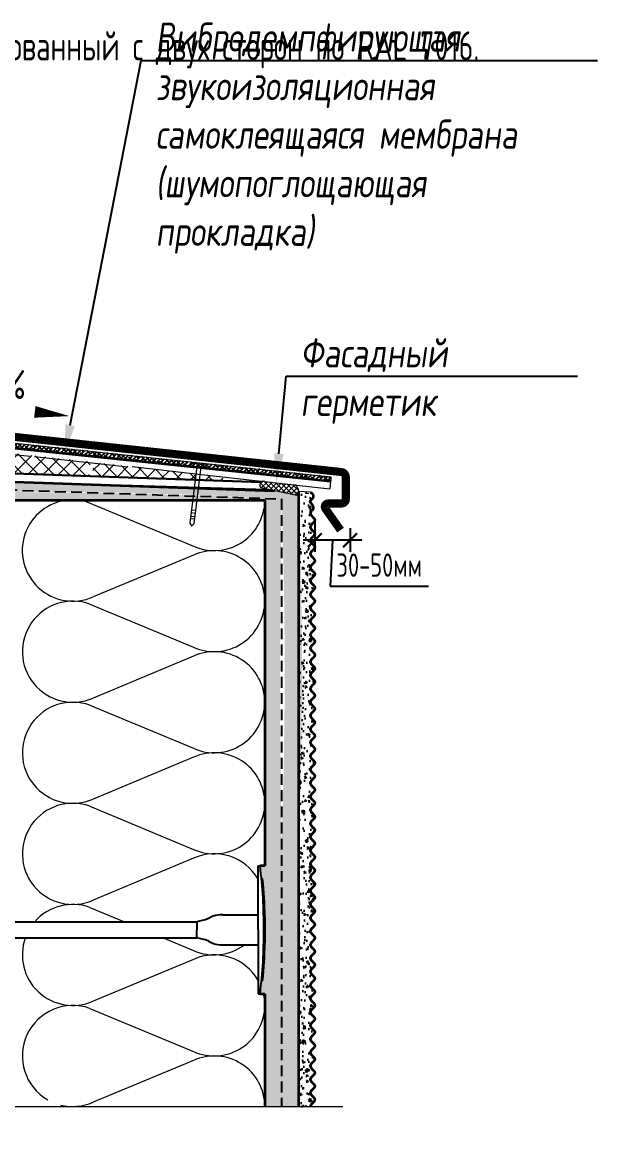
# Model space of a CAD drawing. Header units: millimetres. Extents: x -136099598 to 11807193, y 0 to 779331.
# Drawn here: x 806675 to 811770, y 366272 to 375872 of the extents above; entities that cross this region are included whole.
import ezdxf
from ezdxf import colors
from ezdxf.entities.mleader import LeaderData, LeaderLine
from ezdxf.math import Vec2, Vec3

# ---------------------------------------------------------------- set-up
doc = ezdxf.new("R2010")
doc.units = ezdxf.units.MM
doc.header["$MEASUREMENT"] = 0
doc.linetypes.add('DASHED', pattern=[19.049999999999997, 12.7, -6.35])
doc.layers.get('0').update_dxf_attribs({"color": 250, "lineweight": 9})
doc.layers.get('Defpoints').update_dxf_attribs({"color": 8})
for name, color, linetype, lineweight in [('+АР_Размеры', 252, 'Continuous', 9), ('_0', 250, 'Continuous', 9), ('_Линии для надписей', 5, 'Continuous', 9), ('_Штриховки', 250, 'Continuous', 13), ('_Штриховки_точка', 5, 'Continuous', 30), ('АР_Стены фасадные', 7, 'Continuous', 30), ('АР_Тонкие', 250, 'Continuous', 5), ('АР_Штриховка', 253, 'Continuous', 13), ('Рисунок', 6, 'Continuous', 35)]:
    doc.layers.add(name, color=color, linetype=linetype, lineweight=lineweight)
for name, color, linetype in [('_Дюбель', 5, 'Continuous'), ('_Пунктир', 6, 'DASHED'), ('АР_Таблицы', 250, 'Continuous'), ('ФВ-5', 7, 'Continuous')]:
    doc.layers.add(name, color=color, linetype=linetype)
doc.styles.add('ISOCPEUR', font='isocpeur.ttf', dxfattribs={"width": 0.7})
doc.styles.add('Архитект', font='isocpeur.ttf', dxfattribs={"width": 0.8, "oblique": 8})
doc.dimstyles.new('R_100', dxfattribs={"dimtxt": 270, "dimasz": 120, "dimexe": 100, "dimexo": 100, "dimgap": 80, "dimtad": 1, "dimdec": 0, "dimrnd": 5, "dimzin": 0, "dimdsep": 46, "dimtxsty": 'ISOCPEUR', "dimblk": 'ARCHTICK', "dimcen": 100, "dimdle": 100, "dimclrd": 256, "dimclre": 256, "dimclrt": 256, "dimadec": 0, "dimazin": 0, "dimtfac": 2, "dimtdec": 0, "dimtofl": 0, "dimtmove": 1, "dimatfit": 3, "dimfxl": 1, "dimtvp": 3, "dimtfill": 1, "dimtolj": 1, "dimtzin": 0, "dimarcsym": 0})
pattern_1 = [(49.99999999999999, (-4840.840916607469, -2622.892653252994), (8.66774799646464, -0.7583293232447343), [0.9063364126224748, -9.969700538847222]), (355, (-4840.840916607469, -2622.892653252994), (-1.676737872202845, 9.089847365749515), [0.7250691300979804, -7.975760431077783]), (100.451, (-4840.118606926699, -2622.955847024167), (6.991041460456565, 8.331476673457908), [0.7702670089426703, -8.472937098369371]), (46.1842, (-4840.840916607469, -2620.475756152626), (12.89705015534458, -2.000235836054887), [1.359504618933707, -14.9545508082708]), (96.63559999999991, (-4839.766163382154, -2620.642441172175), (11.29491350170679, 11.77169505073537), [1.155400513413996, -12.70940564755396]), (351.1840000000001, (-4840.840916607469, -2620.475756152626), (11.29493116921017, 11.77167421073318), [1.08760369514697, -11.96364064661667]), (21, (-4839.632468056574, -2621.079980427784), (7.213337863002042, -4.865457385168493), [0.9063364126224749, -9.969700538847222]), (326.0000000000001, (-4839.632468056574, -2621.079980427784), (2.940337462750602, 8.763058292048964), [0.7250691300979795, -7.975760431077774]), (71.4514, (-4839.03136005689, -2621.485433947012), (10.15365546661796, 3.897620418590706), [0.7702670089426704, -8.472937098369375]), (37.49999999999998, (-4840.840916607469, -2622.892653252994), (0.1469455952837534, 4.022850950207217), [0, -7.879084547064716, 0, -8.09660528609411, 0, -8.005971644831863]), (7.499999999999998, (-4840.840916607469, -2622.892653252994), (3.179060011140946, 4.766262613916634), [0, -4.616273461623798, 0, -7.697817264540208, 0, -3.051332589162329]), (327.5, (-4843.535756874306, -2622.892653252994), (6.450955045086014, -0.2725548178032658), [0, -3.021121375408252, 0, -9.42589869127374, 0, -12.50744249419016]), (317.5, (-4844.744205424271, -2622.892653252994), (7.047499782787796, 1.209708906494938), [0, -3.927457788030727, 0, -6.259763489845895, 0, -8.882096843700257])]

# ---------------------------------------------------------------- blocks, each defined once
blk = doc.blocks.new('утеплитель')
at = {"layer": '_Штриховки'}
for p, q in [((-25.97458900007587, 14.5620322346191), (-10.60166635225869, 8.162384554609844)), ((-10.58586496633802, 6.838497686065239), (-25.50526861798312, 0.6238394471720312))]:
    blk.add_line(p, q, dxfattribs=at)
for centre, radius, start, end in [((-28.49999999999955, 7.500000000094474), 7.5, 70.32274650999634, 293.5342702555363), ((-7.521493449437685, 15.02430771533432), 7.52153272777299, 245.825691724005, 359.8148340281726), ((-7.499999495507836, 0.002750887365209564), 7.5, 359.9789847687933, 114.2958742601428)]:
    blk.add_arc(centre, radius, start, end, dxfattribs=at)
blk = doc.blocks.new('_ArchTick')
at = {"color": 0, "linetype": 'ByBlock', "const_width": 0.15}
blk.add_lwpolyline([(-0.5, -0.5), (0.5, 0.5)], dxfattribs=at)
blk = doc.blocks.new('*D1897')
at = {"lineweight": -2, "ltscale": 100, "transparency": 16777216}
for p, q in [((809187.294644001, 371591.3537756095), (809187.294644001, 371326.5515676627)), ((809489.7473121911, 371528.7338684687), (809489.7473121911, 371326.5515676627)), ((809589.7473121911, 371426.5515676627), (809087.294644001, 371426.5515676627)), ((809338.520978096, 371426.5515676627), (809317.6391578942, 371032.6696523318)), ((809317.6391578942, 371032.6696523318), (810163.6391578942, 371032.6696523318))]:
    blk.add_line(p, q, dxfattribs=at)
at = {"layer": 'Defpoints', "color": 0, "lineweight": 35, "ltscale": 100, "transparency": 16777216}
for p in [(809187.294644001, 371691.3537756095), (809489.7473121911, 371628.7338684687), (809187.294644001, 371426.5515676627)]:
    blk.add_point(p, dxfattribs=at)
at = {"lineweight": -2, "ltscale": 100, "transparency": 16777216, "xscale": 120, "yscale": 120, "zscale": 120, "rotation": 180}
blk.add_blockref('_ArchTick', (809187.294644001, 371426.5515676627), dxfattribs=at)
at = {"lineweight": -2, "ltscale": 100, "transparency": 16777216, "xscale": 120, "yscale": 120, "zscale": 120}
blk.add_blockref('_ArchTick', (809489.7473121911, 371426.5515676627), dxfattribs=at)
at = {"ltscale": 100, "transparency": 16777216, "insert": (809740.6391578942, 371212.6696523318), "char_height": 200, "attachment_point": 5, "style": 'ISOCPEUR'}
blk.add_mtext('\\A1;30-50мм', dxfattribs=at)
blk = doc.blocks.new('УЗЕЛ общий')
at = {"layer": '_Штриховки_точка'}
h = blk.add_hatch(dxfattribs=at)
h.set_pattern_fill('DOTS', color=0, scale=1.903068582934333, angle=44.99999999999999, style=0)
h.set_pattern_definition([(44.99999999999999, (-4840.840916607469, -2622.892653252994), (-1.068127705669401, 3.204383117008204), [0, -3.021121375408251])])
edge = h.paths.add_edge_path()
edge.add_arc((-1478.55728919996, -1023.448732402474), 2293.06429254158, 357.9773063400482, 362.0226936601316)
edge.add_arc((689.3898444020324, -3187.764137985889), 2248.654220594147, 86.84682406783273, 91.70317583832004)
edge.add_line((622.5561341083958, -940.1033408538433), (619.1718346569105, -942.7947069752054))
edge.add_arc((733.4440515298047, 14991.00911556844), 15934.21357942888, 269.5890997799831, 270.2578347142658)
edge.add_arc((5257.116014151892, -1021.640562991838), 4452.660959528525, 178.9885743876303, 181.0114256123697)
edge.add_line((805.1488014085353, -1100.238000402029), (805.1488014085353, -1115.2618025717))
edge.add_line((805.1488014085353, -1115.261802571686), (802.9015004694538, -1115.261802571686))
edge.add_arc((596.6583960549342, -1142.284588919697), 208.005887177623, 5.791551844284697, 7.464597599853619, ccw=False)
edge.add_line((803.6025376859488, -1121.294797468297), (804.1126199528826, -1121.294797468297))
edge.add_arc((596.6583960544667, -1142.284588926203), 208.5133721341172, 0.8504028670449202, 5.777408197796092, ccw=False)
edge.add_line((805.1488014085353, -1139.189878275597), (805.1488014085353, -1151.568720865639))
edge.add_arc((596.6583960541175, -1148.474010214914), 208.5133721343954, 354.2225918022065, 359.1495971329187, ccw=False)
edge.add_line((804.1126199528244, -1169.463801672833), (803.6025376858906, -1169.463801672833))
edge.add_arc((596.6583960549342, -1148.474010221435), 208.0058871776437, 352.5354024001472, 354.20844815571604, ccw=False)
edge.add_line((802.9015004694811, -1175.496796569444), (805.1488014085626, -1175.496796569444))
edge.add_line((805.1488014085353, -1175.496796569444), (805.1488014085353, -1180.824852238736))
edge.add_arc((781.2922716087796, -1180.901950988723), 23.8566543820967, -0.18516597503730736, 0.18516597503537469, ccw=False)
edge.add_line((805.1488014085353, -1180.979049738708), (805.1488014085353, -1228.590341176788))
edge.add_line((805.1488014085353, -1228.590341176788), (813.0782538374206, -1228.590341176788))
edge.add_line((813.078253837477, -1228.590341176788), (813.078253837477, -1104.383197353521))
edge = h.paths.add_edge_path()
edge.add_arc((-1387.558938581902, -1024.605517822062), 2210.223140494513, 357.7815898337843, 362.21841016622)
edge.add_arc((362.4726793971513, -11273.52887495436), 10344.64610728367, 87.45948461701514, 88.5591808027716)
edge.add_line((622.5824811957427, -932.1534356838456), (622.5297870210779, -939.8952252059898))
edge.add_arc((679.91469145677, -3697.843581299302), 2758.545298184323, 87.23307916327212, 91.19198695773122, ccw=False)
edge.add_arc((4992.818739202401, -1023.448732392402), 4180.523999765776, 178.8906909797854, 181.109309020392)
edge.add_line((813.078253837477, -1104.383197353518), (813.078253837477, -1228.590341176785))
edge.add_line((813.078253837477, -1228.590341176788), (821.0077062663622, -1228.590341176788))
edge.add_line((821.007706266304, -1228.590341176788), (821.007706266304, -1110.160798437756))
h = blk.add_hatch(dxfattribs=at)
h.set_pattern_fill('AR-CONC', color=0, scale=0.04757671457335827, angle=2.571095121417786e-44, style=0)
h.set_pattern_definition(pattern_1)
edge = h.paths.add_edge_path()
edge.add_line((827.3557235004282, -942.611752249396), (827.7250137711835, -942.1897814907943))
edge.add_line((827.7250137720839, -942.1897814907779), (828.0155140582356, -941.7412559792929))
edge.add_line((828.0155140580046, -941.7412559793092), (828.1452701171529, -941.2601554637595))
edge.add_line((828.1452701161052, -941.2601554637713), (828.0323277058505, -940.7404596930046))
edge.add_line((828.0323277062871, -940.7404596929919), (827.5947325842008, -940.1761484158269))
edge.add_line((827.59473258449, -940.1761484158424), (821.007706266304, -939.0502372062119))
edge.add_line((821.0077062668879, -939.0502372061956), (821.007706266364, -1110.160798437769))
edge.add_arc((779.7984607963026, -1158.388134051294), 63.43561943088095, 41.30875947051271, 49.486806696992915, ccw=False)
edge.add_spline(control_points=[(828.6443944349303, -1117.914036414229), (828.7128268354008, -1117.773050615279), (829.0483780090581, -1116.574804492448), (824.3118144709733, -1114.319298045744), (830.9725545112178, -1111.147517074199), (824.3118144709733, -1107.975736102633), (830.9725545112178, -1104.80395513107), (824.3118144709733, -1101.632174159523), (830.9725545112178, -1098.46039318796), (824.3118144709733, -1095.288612216399), (830.9725545112178, -1092.116831244848), (824.3118144709733, -1088.945050273288), (830.9725545112178, -1085.773269301738), (824.3118144709733, -1082.601488330174), (830.9725545112178, -1079.429707358628), (824.3118144709733, -1076.257926387063), (830.9725545112178, -1073.086145415503), (824.3118144709733, -1069.914364443953), (830.9725545112178, -1066.742583472392), (824.3118144709733, -1063.570802500829), (830.9725545112178, -1060.399021529278), (824.3118144709733, -1057.227240557718), (830.9725545112178, -1054.055459586154), (824.3118144709733, -1050.883678614604), (830.9725545112178, -1047.711897643044), (824.3118144709733, -1044.540116671494), (830.9725545112178, -1041.368335699933), (824.3118144709733, -1038.196554728382), (830.9725545112178, -1035.024773756822), (824.3118144709733, -1031.852992785259), (830.9725545112178, -1028.681211813708), (824.3118144709733, -1025.509430842148), (830.9725545112178, -1022.337649870584), (824.3118144709733, -1019.165868899034), (830.9725545112178, -1015.994087927474), (824.3118144709733, -1012.822306955908), (830.9725545112178, -1009.650525984363), (824.3118144709733, -1006.478745012798), (830.9725545112178, -1003.306964041251), (824.3118144709733, -1000.135183069688), (830.9725545112178, -996.9634020983121), (824.311814472836, -993.7916211259198), (830.9725545056299, -990.6198401575011), (824.3118144908822, -987.448059174124), (830.9725544356625, -984.2762782468108), (824.3118147527002, -981.1044971101273), (830.9725534610334, -977.9327167547663), (824.3118183900951, -974.760933483506), (830.9725398823521, -971.5891610945891), (824.3118690638221, -968.4173480923419), (830.9723507661256, -965.2456866607463), (824.3125748567418, -962.0734595601443), (830.9697167094, -958.9033435649399), (824.3224052898004, -955.7253488168408), (830.9330290359812, -952.5767579749308), (825.4677373283193, -949.8259814721896), (827.0294812715747, -948.3216596924676), (827.59473258449, -947.769376175399)], knot_values=[1.791081801111446, 1.791081801111446, 1.791081801111446, 1.791081801111446, 1.953856375855423, 3.174511937428818, 4.395167499002213, 5.615823060575607, 6.836478622149002, 8.057134183722397, 9.277789745295792, 10.49844530686919, 11.71910086844258, 12.93975643001598, 14.16041199158937, 15.38106755316277, 16.60172311473616, 17.82237867630955, 19.04303423788295, 20.26368979945634, 21.48434536102974, 22.70500092260313, 23.92565648417653, 25.14631204574992, 26.36696760732332, 27.58762316889671, 28.80827873047011, 30.0289342920435, 31.2495898536169, 32.47024541519029, 33.69090097676369, 34.91155653833708, 36.13221209991048, 37.35286766148387, 38.57352322305726, 39.79417878463066, 41.01483434620405, 42.23548990777745, 43.45614546935084, 44.67680103092424, 45.89745659249763, 47.11811215407103, 48.33876771564442, 49.55942327721782, 50.78007883879121, 52.00073440036461, 53.22138996193801, 54.4420455235114, 55.6627010850848, 56.8833566466582, 58.10401220823159, 59.32466776980499, 60.54532333137838, 61.76597889295178, 62.98663445452518, 64.20729001609857, 65.42794557767198, 66.64860113924537, 67.29883046128072, 67.29883046128072, 67.29883046128072, 67.29883046128072], degree=3, periodic=0)
edge.add_line((827.59473258449, -947.769376175399), (828.0222204134043, -947.0616951507627))
edge.add_line((828.0222204129095, -947.0616951507627), (828.1290984472726, -946.438534152484))
edge.add_line((828.1290984479128, -946.4385341524967), (827.9967433705169, -945.8874654984747))
edge.add_line((827.9967433701404, -945.8874654984902), (827.7065318637779, -945.3960615066535))
edge.add_line((827.7065318644163, -945.3960615066399), (827.3398406119086, -944.9518944949023))
edge.add_line((827.3398406113865, -944.9518944948868), (826.2972807806527, -943.7722742244441))
edge.add_line((826.2972807810311, -943.772274224415), (827.3557235010394, -942.6117522493369))
h = blk.add_hatch(dxfattribs=at)
h.set_pattern_fill('AR-CONC', color=0, scale=0.04757671457335827, angle=2.571095121417786e-44, style=0)
h.set_pattern_definition(pattern_1)
edge = h.paths.add_edge_path()
edge.add_spline(control_points=[(826.8427547127358, -1216.562296316717), (826.6548844804638, -1216.313627256348), (826.0098561244686, -1215.007697872127), (830.9725545112178, -1212.64450816402), (824.3118144709733, -1209.472727192469), (830.9725545112178, -1206.300946220909), (824.3118144709733, -1203.129165249358), (830.9725545112178, -1199.957384277795), (824.3118144709733, -1196.785603306235), (830.9725545112178, -1193.613822334685), (824.3118144709733, -1190.442041363124), (830.9725545112178, -1187.27026039156), (824.3118144709733, -1184.098479420013), (830.9725545112178, -1180.92669844845), (824.3118144709733, -1177.754917476885), (830.9725545112178, -1174.583136505339), (824.3118144709733, -1171.411355533774), (830.9725545112178, -1168.239574562228), (824.3118144709733, -1165.067793590664), (830.9725545112178, -1161.896012619117), (824.3118144709733, -1158.724231647554), (830.9725545112178, -1155.552450675989), (824.3118144709733, -1152.380669704443), (830.9725545112178, -1149.208888732879), (824.3118144709733, -1146.037107761314), (830.9725545112178, -1142.865326789769), (824.3118144709733, -1139.693545818204), (830.9725545112178, -1136.521764846641), (824.3118144709733, -1133.349983875094), (830.9725545112178, -1130.178202903529), (824.3118144709733, -1127.006421931984), (830.9725545112178, -1123.834640960419), (824.607884647965, -1120.803845787822), (828.1996484711435, -1118.830310939092), (828.6443944349303, -1117.914036414229)], knot_values=[67.29883046128072, 67.29883046128072, 67.29883046128072, 67.29883046128072, 67.58593030290993, 68.80658586448332, 70.02724142605672, 71.24789698763011, 72.46855254920351, 73.6892081107769, 74.9098636723503, 76.13051923392369, 77.35117479549709, 78.57183035707048, 79.79248591864388, 81.01314148021727, 82.23379704179067, 83.45445260336406, 84.67510816493746, 85.89576372651085, 87.11641928808424, 88.33707484965764, 89.55773041123103, 90.77838597280443, 91.99904153437782, 93.21969709595122, 94.44035265752461, 95.66100821909801, 96.8816637806714, 98.1023193422448, 99.32297490381819, 100.5436304653916, 101.764286026965, 102.9849415885384, 104.2055971501118, 105.2634781369412, 105.2634781369412, 105.2634781369412, 105.2634781369412], degree=3, periodic=0)
edge.add_arc((779.7984607960698, -1158.38813405147), 63.4356194311444, 39.64539389236523, 49.48680669696833)
edge.add_line((821.007706266304, -1110.160798437753), (821.007706266304, -1216.562296316717))
edge.add_line((821.007706266304, -1216.562296316717), (826.8427547133178, -1216.562296316717))
h = blk.add_hatch(dxfattribs=at)
h.set_pattern_fill('AR-CONC', color=0, scale=0.04757671457335827, angle=2.571095121417786e-44, style=0)
h.set_pattern_definition([(49.99999999999999, (-4840.840916607469, -2622.892653252994), (8.66774799646464, -0.7583293232447337), [0.906336412622475, -9.969700538847222]), (355, (-4840.840916607469, -2622.892653252994), (-1.676737872202845, 9.089847365749517), [0.7250691300979804, -7.975760431077783]), (100.451, (-4840.118606926699, -2622.955847024167), (6.991041460456566, 8.33147667345791), [0.7702670089426704, -8.472937098369371]), (46.1842, (-4840.840916607469, -2620.475756152626), (12.89705015534458, -2.000235836054887), [1.359504618933707, -14.9545508082708]), (96.63559999999991, (-4839.766163382154, -2620.642441172175), (11.29491350170679, 11.77169505073537), [1.155400513413996, -12.70940564755396]), (351.1840000000001, (-4840.840916607469, -2620.475756152626), (11.29493116921017, 11.77167421073318), [1.08760369514697, -11.96364064661667]), (21, (-4839.632468056574, -2621.079980427784), (7.213337863002042, -4.865457385168493), [0.9063364126224751, -9.969700538847222]), (326.0000000000001, (-4839.632468056574, -2621.079980427784), (2.940337462750602, 8.763058292048964), [0.7250691300979795, -7.975760431077772]), (71.4514, (-4839.03136005689, -2621.485433947012), (10.15365546661796, 3.897620418590706), [0.7702670089426704, -8.472937098369375]), (37.49999999999998, (-4840.840916607469, -2622.892653252994), (0.1469455952837531, 4.022850950207217), [0, -7.879084547064716, 0, -8.09660528609411, 0, -8.005971644831863]), (7.499999999999998, (-4840.840916607469, -2622.892653252994), (3.179060011140946, 4.766262613916635), [0, -4.616273461623798, 0, -7.697817264540208, 0, -3.051332589162329]), (327.5, (-4843.535756874306, -2622.892653252994), (6.450955045086014, -0.2725548178032658), [0, -3.021121375408252, 0, -9.42589869127374, 0, -12.50744249419016]), (317.5, (-4844.744205424271, -2622.892653252994), (7.047499782787796, 1.209708906494939), [0, -3.927457788030727, 0, -6.259763489845894, 0, -8.882096843700257])])
edge = h.paths.add_edge_path()
edge.add_line((821.007706266304, -1228.590341176788), (826.5369728144724, -1228.590341176788))
edge.add_spline(control_points=[(826.5369728138321, -1228.590341176788), (826.5337288423325, -1228.561365125169), (826.4712114423164, -1227.475128749625), (830.9725545112178, -1225.331632050254), (824.3118144709733, -1222.159851078694), (830.450349484745, -1219.236739167499), (827.4536478748196, -1217.370887580233), (826.8427547127358, -1216.562296316717)], knot_values=[105.2634781369412, 105.2634781369412, 105.2634781369412, 105.2634781369412, 105.2969323182913, 106.5175878798647, 107.7382434414381, 108.9588990030115, 109.8924547229557, 109.8924547229557, 109.8924547229557, 109.8924547229557], degree=3, periodic=0)
edge.add_line((826.8427547127358, -1216.562296316717), (821.0077062657219, -1216.562296316717))
edge.add_line((821.007706266304, -1216.562296316717), (821.007706266304, -1228.590341176799))
at = {"layer": 'АР_Штриховка'}
h = blk.add_hatch(dxfattribs=at)
h.set_pattern_fill('ANSI37', color=256, scale=1.601977201608952, style=0)
h.set_pattern_definition([(45, (-41513.40002410825, -17636.8117305346), (-3.596541392640505, 3.596541392640505), []), (135, (-41513.40002410825, -17636.8117305346), (-3.596541392640505, -3.596541392640505), [])])
edge = h.paths.add_edge_path()
edge.add_line((625.5369873939284, -915.4015008006235), (625.5941569700622, -925.8178018956943))
edge.add_arc((628.5915419202547, -925.7033468611021), 2.999569384859154, 182.1867748169091, 262.2722705206592)
edge.add_line((628.188202493589, -928.6756748715144), (683.175642690841, -930.3527274060249))
edge.add_line((683.175642690841, -930.3527274060249), (684.3119862803416, -920.7744926052604))
edge.add_line((684.3119862803416, -920.7744926052604), (625.5369873939284, -915.4015008006235))
h.paths.add_polyline_path([(685.9639068138041, -920.9593615816294), (684.8008285514152, -930.4075873224456), (771.0710493479887, -933.3551292525742), (769.9388623714151, -933.2885774827707), (722.3351226353233, -931.5778657375062), (723.011680478842, -925.1054351097572)])
edge = h.paths.add_edge_path()
edge.add_line((785.1198929234132, -934.0098126164893), (749.3388731273211, -932.4562176172899))
edge.add_line((749.3388731273211, -932.4562176172899), (723.9680461391454, -931.7089404904465))
edge.add_line((723.9680461391454, -931.7089404904465), (724.6214429840616, -925.2855861161205))
edge.add_line((724.6214429840616, -925.2855861161205), (784.4543818396644, -931.9639004111215))
edge.add_arc((784.3314370387205, -933.1350904547428), 1.177625382860288, -47.96917594508062, 84.00736611448332, ccw=False)
h.paths.add_polyline_path([(763.3937648166504, -932.6434451972307), (785.1198929234132, -934.0098126164838), (759.5879188373215, -932.339626262003)], flags=16)
h = blk.add_hatch(dxfattribs=at)
h.set_pattern_fill('ANSI37', color=256, scale=0.5339924005363172, style=0)
h.set_pattern_definition([(45, (-41452.95930233028, -17647.06496026062), (-1.198847130880168, 1.198847130880168), []), (135, (-41452.95930233028, -17647.06496026062), (-1.198847130880168, -1.198847130880168), [])])
edge = h.paths.add_edge_path()
edge.add_arc((804.6550785668605, -936.041391706013), 1.831205796230533, 75.4343433684616, 224.3782893547219)
edge.add_line((805.115607163724, -934.269040702507), (819.5356648981575, -935.8778637785566))
edge.add_arc((813.2280371685516, -940.4338026497636), 7.780921961662893, 355.4179991323143, 395.8402195886517)
edge.add_line((803.3462466629829, -937.322123417006), (820.9840914848565, -941.0553877332176))
at = {"layer": 'ФВ-5'}
h = blk.add_hatch(dxfattribs=at)
h.set_pattern_fill('ANSI38', color=256, scale=0.4616662020861684)
h.set_pattern_definition([(45, (-9066.873664420335, 3874.117800397129), (-1.036470184293766, 1.036470184293766), []), (135, (-9066.873664420335, 3874.117800397129), (-3.109410552881296, 1.036470184293766), [3.664475479058961, -2.198685287435377])])
h.paths.add_polyline_path([(625.5369873939284, -909.5983176467838), (625.5369873939284, -911.7873814467622), (682.4204150295847, -917.7694240344644), (682.5354223399828, -917.7562402899155), (688.4817250829653, -918.4217002070445), (688.3711562957633, -918.3952229562651), (721.104788252314, -921.8375960437018), (721.1148561621671, -921.8100221402609), (727.0611589051498, -922.47548205739), (727.0555295184927, -922.4633949655025), (836.2080548096314, -933.9239051038717), (836.2080548096314, -932.1285595600342)])
at = {"layer": '+АР_Размеры', "ltscale": 100}
blk.add_lwpolyline([(226.0415185744641, -1228.590341176801), (591.6456000193157, -1228.590341176801), (591.6456000193157, -1244.627475876178), (604.4314287771122, -1212.553206477307), (604.4314287771122, -1228.590341176801), (841.8969614513353, -1228.590341176801)], dxfattribs=at)
at = {"ltscale": 100}
for p, q in [((624.8665392387775, -912.2226903592318), (836.1296393523826, -934.3216453306022)), ((624.8665392387775, -915.9156450232904), (694.738372214546, -922.3040945655002)), ((696.6506893477072, -922.5181049272269), (740.6615866680513, -927.4434323700916)), ((770.5015090441418, -925.6589329884938), (770.308357992614, -927.3848590699964)), ((777.5654185201809, -926.4494659999374), (777.372267468653, -928.1753920814718)), ((742.6156139344143, -927.2852657978023), (773.9436195750654, -930.7912312587827)), ((773.065614924824, -927.2349920312607), (769.7743156984975, -953.9717466213204)), ((774.977932058098, -927.449002392991), (771.6866328317715, -954.1857569830462)), ((773.9436195750654, -930.7912312587699), (835.7369716313583, -937.6854179935302)), ((836.1296393523826, -934.3216453306022), (835.7541349067347, -937.6873328730679)), ((820.984091484708, -941.0553877330234), (803.3462466629767, -937.3221234170046)), ((770.5269918765599, -947.7999090415868), (772.4947119821073, -947.563855287899)), ((770.0471971387952, -951.6975048767534), (771.9569197111024, -951.9325920637101)), ((770.1642017283222, -950.7470221699076), (772.1190035684459, -950.6159094956864)), ((770.3911879090784, -948.9031078396409), (772.3009104813892, -949.1381950265849)), ((769.7743156984975, -953.9717466213204), (770.6227936327518, -955.1676812729419)), ((770.6227936327518, -955.1676812729419), (771.6866328317715, -954.1857569830462))]:
    blk.add_line(p, q, dxfattribs=at)
at = {"ltscale": 150}
for p, q in [((802.3858751776415, -933.9644888141022), (810.5400842388044, -934.8804419192148)), ((826.6794655582071, -939.2608813897459), (821.007706266304, -939.0502372062092))]:
    blk.add_line(p, q, dxfattribs=at)
at = {"color": 146, "true_color": 0x105689}
blk.add_lwpolyline([(625.5369873939284, -909.5983176467838), (836.2080548096314, -932.1285595600342), (836.2080548096314, -933.9239051038717), (625.5369873939284, -911.7873814467622), (625.5369873939284, -909.5983176467838)], dxfattribs=at)
at = {"ltscale": 100}
blk.add_lwpolyline([(770.5015090441418, -925.6589329884047), (777.5654185201809, -926.4494659998655)], dxfattribs=at)
at = {"layer": '_Дюбель'}
for p, q in [((802.0260889205965, -1145.379299570609), (802.0260889205965, -1115.261802571703)), ((802.0260889205965, -1115.261802571703), (802.9015004694811, -1115.261802571703)), ((804.1126199528244, -1121.29479746831), (803.6025376859488, -1121.29479746831)), ((584.709622692375, -1141.570639809078), (773.1572628880967, -1141.570639809078)), ((773.1572628880967, -1141.570639809078), (773.1572628880967, -1145.379299570609)), ((785.3469256085245, -1138.269691408428), (802.0260889205965, -1138.26969140837)), ((805.1488014085353, -1139.189878275493), (805.1488014085353, -1151.568720865651)), ((773.1572628880967, -1149.187959331998), (773.1572628880967, -1145.379299570609)), ((802.0260889205965, -1145.379299570609), (802.0260889205965, -1175.496796569444)), ((584.709622692375, -1149.187959331998), (773.1572628880967, -1149.187959331998)), ((785.3469256085245, -1152.488907732715), (802.0260889205965, -1152.488907732715)), ((804.1126199528244, -1169.463801672833), (803.6025376859488, -1169.463801672833)), ((802.0260889205965, -1175.496796569444), (802.9015004694811, -1175.496796569444))]:
    blk.add_line(p, q, dxfattribs=at)
for centre, radius, start, end in [((596.6583960542339, -1142.284588923017), 208.0058871783988, 359.1475222005018, 7.464597598551572), ((596.6583960542339, -1142.284588923017), 208.5133721338478, 0.8504028672022759, 5.777408199286068), ((785.3469256085245, -1153.494240071909), 15.22454866347465, 90, 107.4391510339841), ((596.6583960542339, -1148.474010218132), 208.0058871783988, 352.5354024014484, 0.8524777994981688), ((785.3469256085245, -1137.26435906924), 15.22454866347465, 252.5608489660158, 270), ((596.6583960542339, -1148.474010218132), 208.5133721338478, 354.2225918007139, 359.1495971327977)]:
    blk.add_arc(centre, radius, start, end, dxfattribs=at)
for points in [[(780.7842384774121, -1138.969476110147), (777.1005251514143, -1140.384292525594), (779.1540865905718, -1140.473936681031), (773.1572628880967, -1141.570639809078)], [(780.7842384774121, -1151.789123031054), (777.1005251514143, -1150.374306615565), (779.1540865905718, -1150.284662460102), (773.1572628880967, -1149.187959331998)]]:
    blk.add_open_spline(points, degree=3, dxfattribs=at)
at = {"layer": '_Пунктир', "ltscale": 0.4}
for p, q in [((622.5561341083958, -936.1995349800627), (813.0782538372459, -942.5142674442377)), ((813.078253837477, -942.5142674442695), (813.078253837477, -1228.590341176801)), ((827.4030487202331, -944.1124621945481), (827.4030487204641, -944.11246219458))]:
    blk.add_line(p, q, dxfattribs=at)
at = {"layer": '_Штриховки'}
for p, q in [((719.3842563403905, -943.0431255816711), (771.5226378050302, -964.7479945662835)), ((771.5727563403216, -968.9470737444435), (724.2516757309804, -988.6586084912788)), ((722.7630942732212, -1087.197307982839), (771.5226378050302, -1107.495588718935)), ((771.5727563403216, -1111.694667897079), (724.2516757309804, -1131.406202643913)), ((722.7630942732212, -1134.791472988704), (739.0476793568232, -1141.570639809078)), ((757.3456341290748, -1149.187959331998), (771.5226378050302, -1155.089753724858)), ((771.5727563403216, -1159.288832903002), (724.2516757309804, -1179.000367649836)), ((722.7630942732212, -1182.368187562073), (771.5226378050302, -1202.666468298215)), ((771.5727563403216, -1206.865547476357), (724.2516757309804, -1226.577082223206))]:
    blk.add_line(p, q, dxfattribs=at)
for centre, radius, start, end in [((801.3019766080542, -927.1785049856753), 4.413872602485826, 204.2767767966927, 205.0323859314287), ((714.7758484919923, -966.7832987735519), 23.83947308794713, 95.23135943606047, 293.4210325235784), ((781.2922716068006, -942.9834772567638), 23.85665438289523, 245.825691781031, 350.6879268084049), ((781.3604457221809, -990.6285653668801), 23.78835728667914, 359.9789847697053, 114.2958742760809), ((714.7530437191617, -1109.596527444816), 23.78835728667914, 70.32274649015538, 293.5342702344074), ((781.2922716068006, -1085.731071409471), 23.85665438289523, 245.825691781031, 359.8148340298141), ((781.3604457221809, -1133.376159519574), 23.78835728667914, 29.6886888332578, 114.2958742760809), ((714.7530437191617, -1157.190692450685), 23.78835728667914, 70.32274649015538, 138.9569468390917), ((714.7530437191617, -1157.190692450685), 23.78835728667914, 160.3414629631635, 293.5342702344074), ((781.2922716068006, -1133.325236415336), 23.85665438289523, 245.825691781031, 306.5551341378716), ((781.3604457221809, -1180.970324525456), 23.78835728667914, 29.6886888332578, 114.2958742760809), ((781.3604457221809, -1180.970324525456), 23.78835728667914, 359.9789847697053, 13.30253092290898), ((714.7530437191617, -1204.767407024037), 23.78835728667914, 70.32274649015538, 240.1965982061129), ((781.2922716068006, -1180.901950988691), 23.85665438289523, 245.825691781031, 359.8148340298141), ((781.3604457221809, -1228.54703909887), 23.78835728667914, 359.9789847697053, 114.2958742760809), ((714.7530437191617, -1204.767407024037), 23.78835728667914, 256.0797698584429, 293.5342702344074)]:
    blk.add_arc(centre, radius, start, end, dxfattribs=at)
at = {"layer": 'АР_Стены фасадные', "ltscale": 100}
blk.add_line((625.5369873939284, -912.292821885198), (836.1296393523826, -934.3216453306022), dxfattribs=at)
at = {"layer": 'АР_Стены фасадные', "lineweight": 30}
blk.add_line((624.72435429624, -928.3796405894735), (803.2626187714404, -934.6384353117301), dxfattribs=at)
at = {"layer": 'АР_Стены фасадные'}
for p, q in [((807.7004760167476, -936.7786319031782), (807.7004760167476, -936.7896615756719)), ((777.2961391346579, -938.2370442914436), (777.2961391346579, -938.2370442914436))]:
    blk.add_line(p, q, dxfattribs=at)
at = {"layer": 'АР_Тонкие', "ltscale": 0.4}
for p, q in [((623.5921198371572, -932.4762029748401), (806.222311581642, -937.9774561596654)), ((801.025571009833, -939.6946053561531), (801.0255710100427, -939.6946053561693))]:
    blk.add_line(p, q, dxfattribs=at)
at = {"layer": 'АР_Тонкие', "ltscale": 100}
for centre, radius, start, end in [((804.6550785667604, -936.0413917058771), 1.831205796254666, 75.43434337793704, 224.3782893590989), ((816.4791606533001, -939.5183359403422), 4.744977679088938, 341.1207670851454, 50.13745162954667)]:
    blk.add_arc(centre, radius, start, end, dxfattribs=at)
at = {"layer": 'Рисунок'}
for p, q in [((622.5561341083958, -932.1514777483617), (809.7143167236678, -938.6700028750546)), ((821.007706266304, -939.0502372062092), (821.007706266304, -1228.590341176801)), ((826.6794655582071, -939.2608813897459), (827.59473258449, -940.1761484158424)), ((826.6794655582071, -939.2608813897459), (826.6794655582071, -939.2608813897459)), ((495.8502517901943, -943.0431255816711), (805.1488014085353, -943.0431255816711)), ((805.1488014085353, -943.0431255816711), (805.1488014085353, -1115.261802571703)), ((819.4735962915224, -944.6413203319815), (819.4735962915224, -944.6413203319815)), ((805.1488014085353, -1115.261802571703), (802.9013016529516, -1115.261802571703)), ((802.9015004694811, -1175.496796569444), (805.1488014085353, -1175.496796569444)), ((805.1488014085353, -1175.496796569444), (805.1488014085353, -1228.590341176801))]:
    blk.add_line(p, q, dxfattribs=at)
at = {"layer": 'Рисунок', "const_width": 3.806137165868661}
blk.add_lwpolyline([(840.81449479406, -957.1741049411712), (833.776469384029, -947.20004654896, -0.6299622562545886), (834.9988528892281, -944.6465902223199), (841.4143976836367, -944.6465902223345, 0.3971971951025039), (843.3261848237034, -942.8394536769538), (843.3261848237034, -932.3164385631035, 0.3735606836767262), (841.1639956521685, -929.8262663141704), (630.6496176571254, -907.2220487005916), (630.6496176571254, -890.7272977154989)], format="xyb", dxfattribs=at)
at = {"layer": 'Рисунок'}
blk.add_lwpolyline([(827.59473258449, -947.7693761754135), (828.0222204129095, -947.0616951507764), (828.1290984479128, -946.4385341524967), (827.9967433701404, -945.8874654985029), (827.7065318644163, -945.3960615066544), (827.3398406113865, -944.9518944948995), (826.9780462958734, -944.5425367812331), (826.7025255987555, -944.1555606834663), (826.5946552054374, -943.7785385195539), (826.7085899755493, -943.4001105125853), (826.9895974882529, -943.0131885062647), (827.3557235004282, -942.611752249396), (827.7250137720839, -942.1897814907916), (828.0155140580046, -941.741255979322), (828.1452701161052, -941.2601554637886), (828.0323277062871, -940.7404596930046), (827.59473258449, -940.1761484158424)], dxfattribs=at)
blk.add_open_spline([(827.59473258449, -947.7693761754135), (827.0294812715747, -948.321659692484), (825.4677373283193, -949.8259814722023), (830.9330290359812, -952.5767579749445), (824.3224052898004, -955.7253488168581), (830.9697167094, -958.9033435649399), (824.3125748567418, -962.0734595601443), (830.9723507661256, -965.245686660759), (824.3118690638221, -968.4173480923419), (830.9725398823521, -971.5891610946046), (824.3118183900951, -974.7609334835224), (830.9725534610334, -977.9327167547799), (824.3118147527002, -981.1044971101446), (830.9725544356625, -984.276278246828), (824.3118144908822, -987.4480591741385), (830.9725545056299, -990.6198401575011), (824.311814472836, -993.7916211259371), (830.9725545112178, -996.9634020983121), (824.3118144709733, -1000.135183069701), (830.9725545112178, -1003.306964041251), (824.3118144709733, -1006.478745012811), (830.9725545112178, -1009.650525984363), (824.3118144709733, -1012.822306955924), (830.9725545112178, -1015.994087927486), (824.3118144709733, -1019.165868899034), (830.9725545112178, -1022.337649870597), (824.3118144709733, -1025.509430842161), (830.9725545112178, -1028.681211813708), (824.3118144709733, -1031.852992785271), (830.9725545112178, -1035.024773756822), (824.3118144709733, -1038.196554728382), (830.9725545112178, -1041.368335699933), (824.3118144709733, -1044.540116671494), (830.9725545112178, -1047.711897643057), (824.3118144709733, -1050.883678614604), (830.9725545112178, -1054.055459586167), (824.3118144709733, -1057.227240557732), (830.9725545112178, -1060.399021529278), (824.3118144709733, -1063.570802500843), (830.9725545112178, -1066.742583472406), (824.3118144709733, -1069.914364443953), (830.9725545112178, -1073.086145415517), (824.3118144709733, -1076.25792638708), (830.9725545112178, -1079.429707358628), (824.3118144709733, -1082.601488330191), (830.9725545112178, -1085.773269301738), (824.3118144709733, -1088.945050273303), (830.9725545112178, -1092.116831244848), (824.3118144709733, -1095.288612216413), (830.9725545112178, -1098.460393187976), (824.3118144709733, -1101.632174159523), (830.9725545112178, -1104.803955131088), (824.3118144709733, -1107.975736102649), (830.9725545112178, -1111.147517074199), (824.3118144709733, -1114.319298045759), (830.9725545112178, -1117.491079017309), (824.3118144709733, -1120.662859988873), (830.9725545112178, -1123.834640960419), (824.3118144709733, -1127.006421931984), (830.9725545112178, -1130.178202903547), (824.3118144709733, -1133.349983875094), (830.9725545112178, -1136.521764846658), (824.3118144709733, -1139.693545818219), (830.9725545112178, -1142.865326789769), (824.3118144709733, -1146.037107761329), (830.9725545112178, -1149.208888732892), (824.3118144709733, -1152.380669704443), (830.9725545112178, -1155.552450676003), (824.3118144709733, -1158.724231647554), (830.9725545112178, -1161.896012619117), (824.3118144709733, -1165.067793590664), (830.9725545112178, -1168.239574562228), (824.3118144709733, -1171.411355533788), (830.9725545112178, -1174.583136505339), (824.3118144709733, -1177.754917476899), (830.9725545112178, -1180.926698448463), (824.3118144709733, -1184.098479420013), (830.9725545112178, -1187.270260391573), (824.3118144709733, -1190.442041363138), (830.9725545112178, -1193.613822334685), (824.3118144709733, -1196.785603306248), (830.9725545112178, -1199.957384277795), (824.3118144709733, -1203.129165249358), (830.9725545112178, -1206.300946220909), (824.3118144709733, -1209.472727192469), (830.9725545112178, -1212.644508164033), (824.3118144709733, -1215.816289135583), (830.9725545112178, -1218.988070107143), (824.3118144709733, -1222.159851078709), (830.9725545112178, -1225.331632050254), (826.4712114423164, -1227.475128749625), (826.5337288423325, -1228.561365125183), (826.5369728138321, -1228.590341176801)], degree=3, knots=[1.791081801111452, 1.791081801111452, 1.791081801111452, 1.791081801111452, 2.441311123146793, 3.661966684720189, 4.882622246293586, 6.103277807866982, 7.323933369440379, 8.544588931013775, 9.765244492587172, 10.98590005416057, 12.20655561573396, 13.42721117730736, 14.64786673888076, 15.86852230045415, 17.08917786202755, 18.30983342360095, 19.53048898517434, 20.75114454674774, 21.97180010832113, 23.19245566989453, 24.41311123146792, 25.63376679304132, 26.85442235461471, 28.07507791618811, 29.2957334777615, 30.5163890393349, 31.73704460090829, 32.95770016248169, 34.17835572405508, 35.39901128562848, 36.61966684720187, 37.84032240877526, 39.06097797034866, 40.28163353192205, 41.50228909349545, 42.72294465506884, 43.94360021664224, 45.16425577821563, 46.38491133978903, 47.60556690136242, 48.82622246293582, 50.04687802450921, 51.26753358608261, 52.488189147656, 53.7088447092294, 54.92950027080279, 56.15015583237619, 57.37081139394958, 58.59146695552298, 59.81212251709637, 61.03277807866976, 62.25343364024316, 63.47408920181655, 64.69474476338995, 65.91540032496334, 67.13605588653674, 68.35671144811013, 69.57736700968353, 70.79802257125692, 72.01867813283032, 73.23933369440371, 74.4599892559771, 75.6806448175505, 76.9013003791239, 78.12195594069729, 79.34261150227069, 80.56326706384408, 81.78392262541747, 83.00457818699087, 84.22523374856426, 85.44588931013766, 86.66654487171105, 87.88720043328445, 89.10785599485784, 90.32851155643124, 91.54916711800463, 92.76982267957803, 93.99047824115142, 95.21113380272482, 96.43178936429821, 97.6524449258716, 98.873100487445, 100.0937560490184, 101.3144116105918, 102.5350671721652, 103.7557227337386, 104.976378295312, 106.1970338568854, 107.4176894184588, 108.6383449800322, 109.8590005416056, 109.8924547229557, 109.8924547229557, 109.8924547229557, 109.8924547229557], dxfattribs=at)
at = {"layer": '_Линии для надписей', "xscale": 3.171780971557218, "yscale": 3.171780971557218, "zscale": 3.171780971557218}
for p in [(805.1488014085353, -1038.214005152498), (805.1488014085353, -1085.808170158381)]:
    blk.add_blockref('утеплитель', p, dxfattribs=at)
at = {"layer": 'АР_Тонкие'}
ml = blk.add_multileader_mtext('Standard', dxfattribs=at)
ml.set_content('\\pxqlsm1;Оконный блок из ПВХ профиля армированного (толщина профиля не менее 70 мм). Профиль ламинированный с двух сторон по RAL 7016.', color=256, style='ISOCPEUR')
ml.set_leader_properties()
ml.build(insert=Vec2(0, 0))
ml.multileader.update_dxf_attribs({"text_left_attachment_type": 6, "text_right_attachment_type": 6, "dogleg_length": 100, "arrow_head_size": 13.71090743536162})
ctx = ml.context
ctx.base_point, ctx.char_height, ctx.arrow_head_size, ctx.landing_gap_size, ctx.plane_origin, ctx.plane_x_axis = Vec3(465.0638682927018, -740.1837266994025), 13.71090743536162, 13.71090743536162, 1.371090743536162, Vec3(-543.2025808882299, -1488.308099230425), Vec3(-1, 0)
ctx.left_attachment, ctx.right_attachment = 6, 6
notes = []
notes.append((ctx, [(1, (1, 1, 0), (470.5482312668464, -740.1837266994025), (-1, 0), 5.484362974144649, [(0, [(601.1073671556678, -745.9097394555365)], 0, [])])]))
ctx.mtext.insert, ctx.mtext.width, ctx.mtext.defined_height, ctx.mtext.flow_direction = Vec3(48.59505494359257, -722.3595470334325), 415.2478842857448, 107.0993883712434, 5
ml = blk.add_multileader_mtext('Standard', dxfattribs=at)
ml.set_content('\\pxsm1,ql;Герметик', color=256, style='ISOCPEUR')
ml.set_leader_properties()
ml.build(insert=Vec2(0, 0))
ml.multileader.update_dxf_attribs({"text_left_attachment_type": 6, "text_right_attachment_type": 6, "dogleg_length": 100, "arrow_head_size": 13.71090743536162})
ctx = ml.context
ctx.base_point, ctx.char_height, ctx.arrow_head_size, ctx.landing_gap_size, ctx.plane_origin, ctx.plane_x_axis = Vec3(513.9313429040865, -789.0104783918414), 13.71090743536162, 13.71090743536162, 1.371090743536162, Vec3(-822.1540568663604, -1577.03201398724), Vec3(-1, 0)
ctx.left_attachment, ctx.right_attachment = 6, 6
notes.append((ctx, [(1, (1, 1, 0), (519.4157058782312, -789.0104783918414), (-1, 0), 5.484362974144649, [(0, [(567.7599391551339, -890.5029185242101)], 0, [])])]))
ctx.mtext.insert, ctx.mtext.width, ctx.mtext.defined_height, ctx.mtext.flow_direction = Vec3(457.8537314934575, -771.1862987258713), 269.5572562834479, 36.25126557696304, 5
ml = blk.add_multileader_mtext('Standard', dxfattribs=at)
ml.set_content('\\pxsm1,ql;Монтажная пена', color=256, style='ISOCPEUR')
ml.set_leader_properties()
ml.build(insert=Vec2(0, 0))
ml.multileader.update_dxf_attribs({"text_left_attachment_type": 6, "text_right_attachment_type": 6, "dogleg_length": 100, "arrow_head_size": 13.71090743536162})
ctx = ml.context
ctx.base_point, ctx.char_height, ctx.arrow_head_size, ctx.landing_gap_size, ctx.plane_origin, ctx.plane_x_axis = Vec3(510.2916730560608, -833.9593835118512), 13.71090743536162, 13.71090743536162, 1.371090743536162, Vec3(-840.8278908607881, -1608.733992998976), Vec3(-1, 0)
ctx.left_attachment, ctx.right_attachment = 6, 6
notes.append((ctx, [(1, (1, 1, 0), (515.7760360302054, -833.9593835118512), (-1, 0), 5.484362974144649, [(0, [(571.2021049939231, -930.3641430989301)], 0, [])])]))
ctx.mtext.insert, ctx.mtext.width, ctx.mtext.defined_height, ctx.mtext.flow_direction = Vec3(409.1051761830921, -817.5062945894173), 269.5572562834479, 36.25126557696304, 5
ml = blk.add_multileader_mtext('Standard', dxfattribs=at)
ml.set_content('\\pxsm1,ql;Подоконная доска', color=256, style='ISOCPEUR')
ml.set_leader_properties()
ml.build(insert=Vec2(0, 0))
ml.multileader.update_dxf_attribs({"text_left_attachment_type": 6, "text_right_attachment_type": 6, "dogleg_length": 100, "arrow_head_size": 13.71090743536162})
ctx = ml.context
ctx.base_point, ctx.char_height, ctx.arrow_head_size, ctx.landing_gap_size, ctx.plane_origin, ctx.plane_x_axis = Vec3(296.6867765132118, -851.8316254741594), 13.71090743536162, 13.71090743536162, 1.371090743536162, Vec3(-907.9463366052951, -1631.454930446308), Vec3(-1, 0)
ctx.left_attachment, ctx.right_attachment = 6, 6
notes.append((ctx, [(1, (1, 1, 0), (302.1711394873564, -851.8316254741594), (-1, 0), 5.484362974144649, [(0, [(457.8547767175478, -895.6894150464559)], 0, [])])]))
ctx.mtext.insert, ctx.mtext.width, ctx.mtext.defined_height, ctx.mtext.flow_direction = Vec3(188.7819349969159, -835.3785365517255), 269.5572562834479, 36.25126557696304, 5
ml = blk.add_multileader_mtext('Standard', dxfattribs=at)
ml.set_content('\\pxsm1,ql;Экран радиатора \\Pберезовая фанера', color=256, style='ISOCPEUR')
ml.set_leader_properties()
ml.build(insert=Vec2(0, 0))
ml.multileader.update_dxf_attribs({"text_left_attachment_type": 6, "text_right_attachment_type": 6, "dogleg_length": 100, "arrow_head_size": 13.71090743536162})
ctx = ml.context
ctx.base_point, ctx.char_height, ctx.arrow_head_size, ctx.landing_gap_size, ctx.plane_origin, ctx.plane_x_axis = Vec3(197.451749424097, -1069.362991413747), 13.71090743536162, 13.71090743536162, 1.371090743536162, Vec3(-1144.522513908141, -1846.171127285582), Vec3(-1, 0)
ctx.left_attachment, ctx.right_attachment = 6, 6
notes.append((ctx, [(1, (1, 1, 0), (202.9361123982417, -1069.362991413747), (-1, 0), 5.484362974144649, [(0, [(232.449923062426, -1108.717811107947)], 0, [])])]))
ctx.mtext.insert, ctx.mtext.width, ctx.mtext.defined_height, ctx.mtext.flow_direction = Vec3(87.14749910661281, -1051.538811747777), 256.1271662271211, 18.42708591099275, 5
for ctx, leaders in notes:
    for number, flags, end, landing, length, lines in leaders:
        leader = LeaderData()
        leader.index, (leader.has_last_leader_line, leader.has_dogleg_vector, leader.attachment_direction) = number, flags
        leader.last_leader_point, leader.dogleg_vector, leader.dogleg_length = Vec3(end), Vec3(landing), length
        for number, points, colour, breaks in lines:
            line = LeaderLine()
            line.index, line.vertices, line.color, line.breaks = number, Vec3.list(points), colors.encode_raw_color(colour), breaks
            leader.lines.append(line)
        ctx.leaders.append(leader)

msp = doc.modelspace()

# ---------------------------------------------------------------- block references
at = {"layer": '_0', "xscale": 18.233658215449, "yscale": 18.233658215449, "zscale": 18.233658215449}
msp.add_blockref('УЗЕЛ общий', (794076.6270341562, 388966.1843956076), dxfattribs=at)

# ---------------------------------------------------------------- next in the draw order: linework, layer by layer
at = {"linetype": 'Continuous', "elevation": -1.372437298958399e-10}
msp.add_lwpolyline([(806117.0120359688, 372608.8768936286, 0, 0, 0), (807080.0692459374, 372491.8585101256, 0, 99.99999999999999, 0), (806782.2596212655, 372528.0445233473, 99.99999999999999, 99.99999999999999, 0)], format="xyseb", dxfattribs=at)
at = {"layer": 'АР_Штриховка'}
msp.add_arc((808696.5951634278, 372046.9869229393), 80.48104444024737, 204.2767768109883, 205.0323859454533, dxfattribs=at)

# ---------------------------------------------------------------- next in the draw order: texts
at = {"layer": 'АР_Таблицы', "lineweight": 9, "insert": (806500.4113479882, 372762.8777345309), "char_height": 250, "width": 9573.438554221997, "attachment_point": 5, "style": 'ISOCPEUR'}
msp.add_mtext('10%', dxfattribs=at)

# ---------------------------------------------------------------- next in the draw order: dimensions: what is measured, and where the dimension line sits
at = {"ltscale": 100}
dim = msp.add_linear_dim(base=(809187.294644001, 371426.5515676627), p1=(809489.7473121911, 371628.7338684687), p2=(809187.294644001, 371691.3537756095), angle=180, text='30-50мм', dimstyle='R_100', override={"dimtxt": 200, "dimpost": '\\X', "dimfxl": 300, "dimtfill": 0, "dimarcsym": 1}, dxfattribs=at)
dim.commit()
dim.dimension.update_dxf_attribs({"geometry": '*D1897', "text_midpoint": (809397.6391578942, 371032.6696523318), "dimtype": 160})

# ---------------------------------------------------------------- next in the draw order: leaders
at = {"layer": 'АР_Тонкие'}
ml = msp.add_multileader_mtext('Standard', dxfattribs=at)
ml.set_content('\\pxsm1,ql;Вибродемпфирующая звукоизоляционная самоклеящаяся мембрана (шумопоглощающая прокладка)', color=256, style='Архитект')
ml.set_leader_properties()
ml.build(insert=Vec2(0, 0))
ml.multileader.update_dxf_attribs({"text_left_attachment_type": 6, "text_right_attachment_type": 6, "dogleg_length": 100, "arrow_head_size": 250})
ctx = ml.context
ctx.base_point, ctx.char_height, ctx.arrow_head_size, ctx.landing_gap_size, ctx.plane_origin, ctx.plane_x_axis = Vec3(811060.0303680934, 375545.2794856434), 250, 250, 25, Vec3(787853.6707254383, 358314.0123586748), Vec3(-1, 0)
ctx.left_attachment, ctx.right_attachment = 6, 6
notes = []
notes.append((ctx, [(0, (1, 1, 0), (807694.8951594178, 375545.2794856434), (1, 0), 100, [(0, [(807037.5782778128, 372169.0768145939)], 0, [])])]))
ctx.mtext.insert, ctx.mtext.width, ctx.mtext.defined_height, ctx.mtext.flow_direction = Vec3(807819.8951594178, 375870.2794856434), 3757.332181094216, 763.6340146568652, 5
at = {"layer": 'АР_Тонкие', "color": 18, "true_color": 0x000000}
ml = msp.add_multileader_mtext('Standard', dxfattribs=at)
ml.set_content('\\pxsm1,ql;Фасадный герметик', color=(0, 0, 0), style='Архитект')
ml.set_leader_properties()
ml.build(insert=Vec2(0, 0))
ml.multileader.update_dxf_attribs({"text_left_attachment_type": 6, "text_right_attachment_type": 6, "dogleg_length": 100, "arrow_head_size": 250})
ctx = ml.context
ctx.base_point, ctx.char_height, ctx.arrow_head_size, ctx.landing_gap_size, ctx.plane_origin, ctx.plane_x_axis = Vec3(810305.0136715444, 372834.5113121187), 250, 250, 25, Vec3(787519.9955967069, 358291.333965486), Vec3(-1, 0)
ctx.left_attachment, ctx.right_attachment = 6, 6
notes.append((ctx, [(0, (1, 1, 0), (808939.8784628687, 372834.5113121187), (1, 0), 100, [(0, [(808855.7379000878, 371919.8939453447)], 0, [])])]))
ctx.mtext.insert, ctx.mtext.width, ctx.mtext.defined_height, ctx.mtext.flow_direction = Vec3(809064.8784628687, 373159.5113121187), 2354.266427441269, 660.9931864077042, 5
for ctx, leaders in notes:
    for number, flags, end, landing, length, lines in leaders:
        leader = LeaderData()
        leader.index, (leader.has_last_leader_line, leader.has_dogleg_vector, leader.attachment_direction) = number, flags
        leader.last_leader_point, leader.dogleg_vector, leader.dogleg_length = Vec3(end), Vec3(landing), length
        for number, points, colour, breaks in lines:
            line = LeaderLine()
            line.index, line.vertices, line.color, line.breaks = number, Vec3.list(points), colors.encode_raw_color(colour), breaks
            leader.lines.append(line)
        ctx.leaders.append(leader)

doc.saveas('drawing.dxf')
